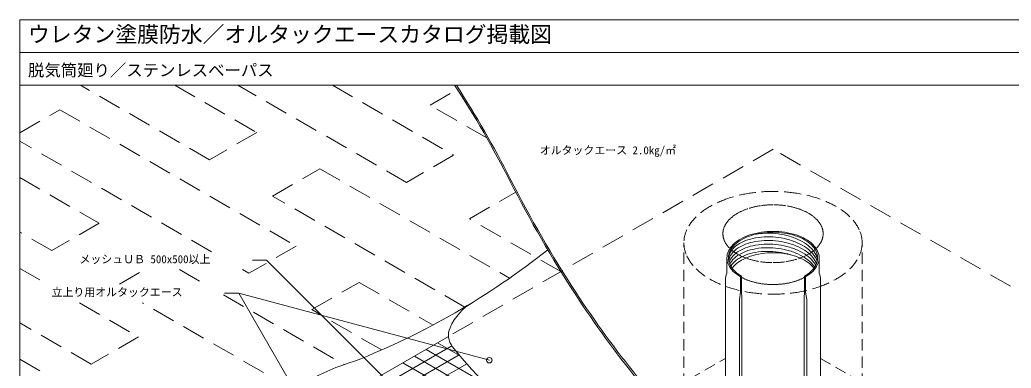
# Model space of a CAD drawing. Units: millimetres on the paper. Extents: x -414 to 414, y -286 to 286.
# Drawn here: x -414 to 131, y 95 to 286 of the extents above; entities that cross this region are included whole.
import ezdxf
from ezdxf.enums import TextEntityAlignment as Align

# ---------------------------------------------------------------- set-up
doc = ezdxf.new("R2010")
doc.units = ezdxf.units.MM
doc.linetypes.add('USER1', pattern=[19.05, 12.7, -6.35])
doc.linetypes.add('USER2', pattern=[9.525, 6.35, -3.175])
for name, color, linetype, lineweight in [('0-0_0', 7, 'Continuous', 18), ('0-1_WAKU', 7, 'Continuous', 18), ('0-2_KANAMONO', 4, 'Continuous', 18), ('0-3_BOUSUI', 1, 'Continuous', 18), ('0-4_MOJI', 7, 'Continuous', 18), ('0-5_HATCH', 9, 'Continuous', 18), ('0-6_BOUSUI2', 7, 'USER1', 9)]:
    doc.layers.add(name, color=color, linetype=linetype, lineweight=lineweight)
doc.styles.add('ＭＳ ゴシック', font='')
doc.styles.get('ＭＳ ゴシック').set_extended_font_data('MS Gothic')

msp = doc.modelspace()

# ---------------------------------------------------------------- linework, layer by layer
at = {"layer": '0-0_0'}
for p, q in [((-414, 268.5), (414, 268.5)), ((-244.361, 74.24), (-178.364, 112.344))]:
    msp.add_line(p, q, dxfattribs=at)
at = {"layer": '0-1_WAKU'}
for points in [[(-414, -286.5), (414, -286.5), (414, 286.5), (-414, 286.5)], [(414, 250.5), (-414, 250.5), (-414, 286.5), (414, 286.5)]]:
    msp.add_lwpolyline(points, close=True, dxfattribs=at)
at = {"layer": '0-2_KANAMONO', "linetype": 'USER2'}
for p, q in [((-48.99, 18.822), (-48.99, 163.822)), ((48.99, 18.822), (48.99, 163.822)), ((-161.145, 22.285), (-26.148, 100.225)), ((26.148, 100.225), (251.147, -29.678))]:
    msp.add_line(p, q, dxfattribs=at)
at = {"layer": '0-2_KANAMONO'}
for p, q in [((-25.338, 147.054), (-25.338, 155.499)), ((25.338, 147.054), (25.338, 155.499)), ((-26.148, -24.678), (-26.148, 143.322)), ((26.148, -24.678), (26.148, 143.322))]:
    msp.add_line(p, q, dxfattribs=at)
for points in [[(-17.916, 145.155), (-17.916, 136.71), (-18.49, 132.547), (-18.49, -45.353), (-129.904, -109.678), (-129.904, -111.178), (-17.191, -46.103), (-17.191, 133.397), (-17.321, 137.054), (-17.321, 145.499)], [(17.916, 145.155), (17.916, 136.71), (18.49, 132.547), (18.49, -45.353), (129.904, -109.678), (129.904, -111.178), (17.191, -46.103), (17.191, 133.397), (17.321, 137.054), (17.321, 145.499)]]:
    msp.add_lwpolyline(points, close=True, dxfattribs=at)
at = {"layer": '0-2_KANAMONO', "linetype": 'USER2'}
for centre, radius, start, end in [((-1.741, 119.332), 72.64, 98.4225, 108.47645), ((-0.126, 109.875), 82.231, 89.91198, 98.57049), ((-0.068, 107.258), 84.848, 81.56327, 89.95426), ((1.802, 119.585), 72.38, 71.50548, 81.59557), ((-7.147, 135.445), 55.643, 108.45497, 119.61063), ((7.196, 135.554), 55.526, 60.37751, 71.5569), ((-16.364, 151.416), 37.205, 119.4236, 134.13461), ((-9.205, 161.844), 20.928, 119.4236, 134.13461), ((-4.02, 152.86), 31.299, 108.45497, 119.61063), ((-0.979, 143.796), 40.86, 98.4225, 108.47645), ((-0.071, 138.477), 46.255, 89.91198, 98.57049), ((-0.038, 137.005), 47.727, 81.56327, 89.95426), ((1.014, 143.939), 40.714, 71.50548, 81.59557), ((4.048, 152.921), 31.233, 60.37751, 71.5569), ((9.05, 161.637), 21.184, 45.95476, 60.48703), ((16.089, 151.049), 37.66, 45.95476, 60.48703), ((-25.583, 160.732), 24.099, 133.82578, 154.85996), ((-14.391, 167.084), 13.556, 133.82578, 154.85996), ((14.35, 167.055), 13.605, 25.17845, 46.13581), ((25.511, 160.68), 24.186, 25.17845, 46.13581), ((-31.767, 163.741), 17.223, 155.18299, 179.73157), ((-17.869, 168.777), 9.688, 155.18299, 179.73157), ((17.836, 168.769), 9.721, 0.31103, 24.77441), ((31.708, 163.728), 17.282, 0.31103, 24.77441), ((-31.708, 163.916), 17.282, 180.31103, 204.77441), ((-17.836, 168.875), 9.721, 180.31103, 204.77441), ((-14.35, 170.589), 13.605, 205.17845, 226.13581), ((14.391, 170.56), 13.556, 313.82578, 334.85996), ((17.869, 168.867), 9.688, 335.18299, 359.73157), ((31.767, 163.903), 17.223, 335.18299, 359.73157), ((-9.05, 176.007), 21.184, 225.95476, 240.48703), ((9.205, 175.8), 20.928, 299.4236, 314.13461), ((-25.511, 166.964), 24.186, 205.17845, 226.13581), ((-4.048, 184.723), 31.233, 240.37751, 251.5569), ((-1.014, 193.705), 40.714, 251.50548, 261.59557), ((0.038, 200.639), 47.727, 261.56327, 269.95426), ((0.071, 199.167), 46.255, 269.91198, 278.57049), ((0.979, 193.848), 40.86, 278.4225, 288.47645), ((4.02, 184.784), 31.299, 288.45497, 299.61063), ((25.583, 166.912), 24.099, 313.82578, 334.85996), ((-16.089, 176.595), 37.66, 225.95476, 240.48703), ((16.364, 176.228), 37.205, 299.4236, 314.13461), ((-7.196, 192.091), 55.526, 240.37751, 251.5569), ((-3.722, 170.12), 28.718, 240.37751, 251.5569), ((-0.932, 178.379), 37.435, 251.50548, 261.59557), ((0.901, 178.51), 37.569, 278.4225, 288.47645), ((3.697, 170.176), 28.779, 288.45497, 299.61063), ((7.147, 192.199), 55.643, 288.45497, 299.61063), ((-1.802, 208.059), 72.38, 251.50548, 261.59557), ((0.068, 220.386), 84.848, 261.56327, 269.95426), ((0.035, 184.754), 43.883, 261.56327, 269.95426), ((0.065, 183.401), 42.53, 269.91198, 278.57049), ((0.126, 217.769), 82.231, 269.91198, 278.57049), ((1.741, 208.312), 72.64, 278.4225, 288.47645)]:
    msp.add_arc(centre, radius, start, end, dxfattribs=at)
at = {"layer": '0-2_KANAMONO'}
for centre, radius, start, end in [((-0.932, 132.62), 37.435, 98.40443, 108.49452), ((-0.901, 133.381), 36.19, 98.40443, 108.49452), ((0.035, 126.245), 43.883, 90.04574, 98.43673), ((0.034, 127.218), 42.424, 90.04574, 98.43673), ((-0.035, 126.245), 43.883, 81.56327, 89.95426), ((-0.034, 127.218), 42.424, 81.56327, 89.95426), ((0.901, 133.381), 36.19, 71.50548, 81.59557), ((0.932, 132.62), 37.435, 71.50548, 81.59557), ((-8.321, 148.893), 19.478, 119.51297, 134.04524), ((-8.044, 149.113), 18.83, 119.51297, 134.04524), ((-3.722, 140.879), 28.718, 108.4431, 119.62249), ((-3.598, 141.365), 27.763, 108.4431, 119.62249), ((3.598, 141.365), 27.763, 60.37751, 71.5569), ((3.722, 140.879), 28.718, 60.37751, 71.5569), ((8.044, 149.113), 18.83, 45.95476, 60.48703), ((8.321, 148.893), 19.478, 45.95476, 60.48703), ((-16.399, 155.451), 8.938, 155.22559, 179.68897), ((-13.194, 153.875), 12.509, 133.86419, 154.82155), ((-15.854, 155.453), 8.641, 155.22559, 179.68897), ((-12.756, 153.929), 12.093, 133.86419, 154.82155), ((12.756, 153.929), 12.093, 25.17845, 46.13581), ((13.194, 153.875), 12.509, 25.17845, 46.13581), ((15.854, 155.453), 8.641, 0.31103, 24.77441), ((16.399, 155.451), 8.938, 0.31103, 24.77441), ((-16.43, 155.541), 8.908, 180.26843, 204.81701), ((-15.884, 155.54), 8.611, 180.26843, 204.81701), ((15.884, 155.54), 8.611, 335.18299, 359.73157), ((16.43, 155.541), 8.908, 335.18299, 359.73157), ((-13.232, 157.098), 12.464, 205.14004, 226.17422), ((-12.792, 157.044), 12.05, 205.14004, 226.17422), ((-8.463, 161.916), 19.242, 225.86539, 240.5764), ((-8.182, 161.702), 18.602, 225.86539, 240.5764), ((8.182, 161.702), 18.602, 299.4236, 314.13461), ((8.463, 161.916), 19.242, 299.4236, 314.13461), ((12.792, 157.044), 12.05, 313.82578, 334.85996), ((13.232, 157.098), 12.464, 313.82578, 334.85996), ((-16.956, 143.279), 9.193, 155.75402, 179.73157), ((16.924, 143.272), 9.224, 0.31103, 24.20441)]:
    msp.add_arc(centre, radius, start, end, dxfattribs=at)
at = {"layer": '0-2_KANAMONO', "color": 5}
for centre, radius, start, end in [((-3.158, 132.741), 36.378, 92.57688, 99.37753), ((-2.853, 126.482), 42.644, 84.2182, 92.60918), ((-8.696, 147.202), 18.928, 113.68543, 128.21769), ((-5.04, 139), 27.907, 102.61556, 113.79494), ((-5.04, 137), 27.907, 102.61556, 113.79494), ((-3.158, 130.741), 36.378, 92.57688, 102.66697), ((-3.158, 128.741), 36.378, 92.57688, 102.66697), ((-2.853, 124.482), 42.644, 84.2182, 92.60918), ((-2.853, 122.482), 42.644, 84.2182, 92.60918), ((-2.69, 127.788), 41.329, 75.60196, 84.26047), ((-2.69, 125.788), 41.329, 75.60196, 84.26047), ((-2.69, 123.788), 41.329, 75.60196, 84.26047), ((-1.4, 132.434), 36.508, 65.69601, 75.74995), ((-1.4, 130.434), 36.508, 65.69601, 75.74995), ((-1.4, 128.434), 36.508, 65.69601, 75.74995), ((2.126, 140.214), 27.966, 54.56183, 65.71748), ((2.126, 138.214), 27.966, 54.56183, 65.71748), ((-15.859, 154.339), 8.686, 149.39804, 173.86142), ((-12.916, 152.498), 12.156, 128.03665, 148.994), ((-12.916, 150.498), 12.156, 128.03665, 148.994), ((-12.916, 148.498), 12.156, 128.03665, 148.994), ((-8.696, 145.202), 18.928, 113.68543, 128.21769), ((-8.696, 143.202), 18.928, 113.68543, 128.21769), ((-8.696, 141.202), 18.928, 113.68543, 128.21769), ((-5.04, 135), 27.907, 102.61556, 113.79494), ((-5.04, 133), 27.907, 102.61556, 113.79494), ((-5.04, 131), 27.907, 102.61556, 113.79494), ((-3.158, 126.741), 36.378, 92.57688, 102.66697), ((-3.158, 124.741), 36.378, 92.57688, 102.66697), ((-3.158, 122.741), 36.378, 92.57688, 102.66697), ((-0.063, 117.271), 41.116, 89.91198, 98.57049), ((-2.853, 120.482), 42.644, 84.2182, 92.60918), ((-2.853, 118.482), 42.644, 84.2182, 92.60918), ((-2.853, 116.482), 42.644, 84.2182, 92.60918), ((-0.034, 115.962), 42.424, 81.56327, 89.95426), ((-2.69, 121.788), 41.329, 75.60196, 84.26047), ((-2.69, 119.788), 41.329, 75.60196, 84.26047), ((-2.69, 117.788), 41.329, 75.60196, 84.26047), ((-1.4, 126.434), 36.508, 65.69601, 75.74995), ((-1.4, 124.434), 36.508, 65.69601, 75.74995), ((2.126, 136.214), 27.966, 54.56183, 65.71748), ((2.126, 134.214), 27.966, 54.56183, 65.71748), ((7.549, 147.729), 18.699, 40.03784, 54.74885), ((7.549, 145.729), 18.699, 40.03784, 54.74885), ((7.549, 143.729), 18.699, 40.03784, 54.74885), ((12.634, 151.917), 12.112, 19.31249, 40.34667), ((-15.859, 152.339), 8.686, 149.39804, 168.45877), ((-15.859, 150.339), 8.686, 149.39804, 161.98573), ((-15.859, 148.339), 8.686, 149.39804, 155.05641), ((-12.916, 146.498), 12.156, 128.03665, 148.994), ((-12.916, 144.498), 12.156, 128.03665, 147.79412), ((-8.182, 138.041), 18.602, 119.4236, 134.13461), ((-8.696, 139.202), 18.928, 113.68543, 128.21769), ((-3.574, 130.056), 27.822, 108.45497, 119.61063), ((-0.871, 121.999), 36.32, 98.4225, 108.47645), ((0.901, 122.126), 36.19, 71.50548, 81.59557), ((-1.4, 122.434), 36.508, 72.68779, 75.74995), ((3.598, 130.11), 27.763, 60.37751, 71.5569), ((2.126, 132.214), 27.966, 54.56183, 65.71748), ((8.044, 137.857), 18.83, 45.95476, 60.48703), ((7.549, 141.729), 18.699, 40.03784, 54.74885), ((7.549, 139.729), 18.699, 40.03784, 54.74885), ((12.634, 149.917), 12.112, 16.79738, 40.34667), ((12.634, 147.917), 12.112, 20.70315, 40.34667), ((12.634, 145.917), 12.112, 26.89901, 40.34667), ((15.879, 153.106), 8.656, 9.04703, 18.98946), ((-12.792, 142.699), 12.05, 133.82578, 143.46502), ((12.756, 142.673), 12.093, 36.52703, 46.13581), ((12.634, 143.917), 12.112, 32.45347, 40.34667)]:
    msp.add_arc(centre, radius, start, end, dxfattribs=at)
at = {"layer": '0-3_BOUSUI'}
for centre, radius, start, end in [((-646.905, -57.223), 563.363, 26.89166, 33.10834), ((-646.905, -55.723), 563.363, 26.89166, 32.92641), ((447.677, 499.39), 663.934, 206.89166, 213.10834), ((447.677, 497.89), 663.934, 206.89166, 213.10834), ((-380.509, 481.831), 411.627, 291.42705, 308.57295), ((368.154, 447.533), 568.997, 213.10834, 218.93623), ((-150.244, 105.324), 29.731, 119.37769, 156.68296), ((368.154, 446.033), 568.997, 213.10834, 218.93623), ((-168.106, 113.023), 10.281, 156.68296, 218.07322), ((-15.616, 232.475), 203.986, 218.07322, 236.45174), ((-195.607, -17.834), 121.497, 106.50984, 133.49016)]:
    msp.add_arc(centre, radius, start, end, dxfattribs=at)
at = {"layer": '0-4_MOJI'}
for p, q in [((-278.342, 154.275), (-286.133, 154.275)), ((-278.342, 154.275), (-204.029, 79.962)), ((-293.701, 136.141), (-155.921, 99.223))]:
    msp.add_line(p, q, dxfattribs=at)
msp.add_lwpolyline([(-253.288, 66.144), (-293.701, 136.141), (-301.491, 136.141)], dxfattribs=at)
msp.add_circle((-155.921, 99.223), 1.5, dxfattribs=at)
at = {"layer": '0-5_HATCH'}
for p, q in [((-238.063, 71.71), (-176.582, 107.205)), ((-157.729, 86.139), (-190.741, 105.198)), ((-172.34, 101.906), (-184.391, 108.864)), ((-230.574, 68.701), (-172.573, 102.188)), ((-119.042, 56.47), (-197.091, 101.532)), ((-223.086, 65.692), (-168.369, 97.283)), ((-116.838, 47.866), (-203.441, 97.866))]:
    msp.add_line(p, q, dxfattribs=at)
at = {"layer": '0-6_BOUSUI2'}
for p, q in [((-308.601, 158.874), (-414, 219.726)), ((-414, 149.726), (-397.781, 140.361)), ((-359.129, 141.067), (-345.221, 149.097)), ((-326.308, 149.097), (-312.4, 141.067)), ((-263.571, 82.875), (-346.558, 130.788)), ((-302.101, 135.12), (-235.779, 96.829))]:
    msp.add_line(p, q, dxfattribs=at)
for points in [[(-328.739, 250.5), (-283.803, 224.557), (-309.784, 209.557), (-380.7, 250.5)], [(-242.136, 250.5), (-175.55, 212.057), (-201.531, 197.057), (-294.098, 250.5)], [(-157.348, 221.548), (-188.541, 239.557), (-173.532, 248.222)], [(-414, 224.387), (-392.056, 237.057), (-262.153, 162.057), (-288.133, 147.057), (-291.667, 149.097)], [(213.049, 92.318), (0, 215.322), (-178.364, 112.344)], [(-169.362, 128.484), (-275.143, 189.557), (-249.162, 204.557), (-144.854, 144.334)], [(-414, 199.726), (-370.406, 174.557), (-396.387, 159.557), (-414, 169.726)], [(-116.589, 148.015), (-166.89, 177.057), (-141.458, 191.739)], [(-215.109, 104.896), (-253.492, 127.057), (-227.512, 142.057), (-186.871, 118.593)], [(-381.199, 130.788), (-348.755, 112.057), (-374.736, 97.057), (-414, 119.726)], [(-414, 99.726), (-292.464, 29.557), (-318.444, 14.557), (-414, 69.726)]]:
    msp.add_lwpolyline(points, dxfattribs=at)

# ---------------------------------------------------------------- texts
at = {"layer": '0-1_WAKU', "style": 'ＭＳ ゴシック'}
for s, height, p in [('ウレタン塗膜防水／オルタックエースカタログ掲載図', 8.798, (-409.5, 271.5)), ('脱気筒廻り／ステンレスべーパス', 6.598, (-409.5, 253.5))]:
    msp.add_text(s, height=height, dxfattribs=at).set_placement(p, align=Align.BOTTOM_LEFT)
at = {"layer": '0-4_MOJI', "style": 'ＭＳ ゴシック'}
for s, p in [('オルタックエース 2.0kg/㎡', (-128.243, 211.196)), ('メッシュＵＢ 500x500以上', (-381.196, 151.275)), ('立上り用オルタックエース', (-396.555, 133.141))]:
    msp.add_text(s, height=4.399, dxfattribs=at).set_placement(p, align=Align.BOTTOM_LEFT)

doc.saveas('drawing.dxf')
